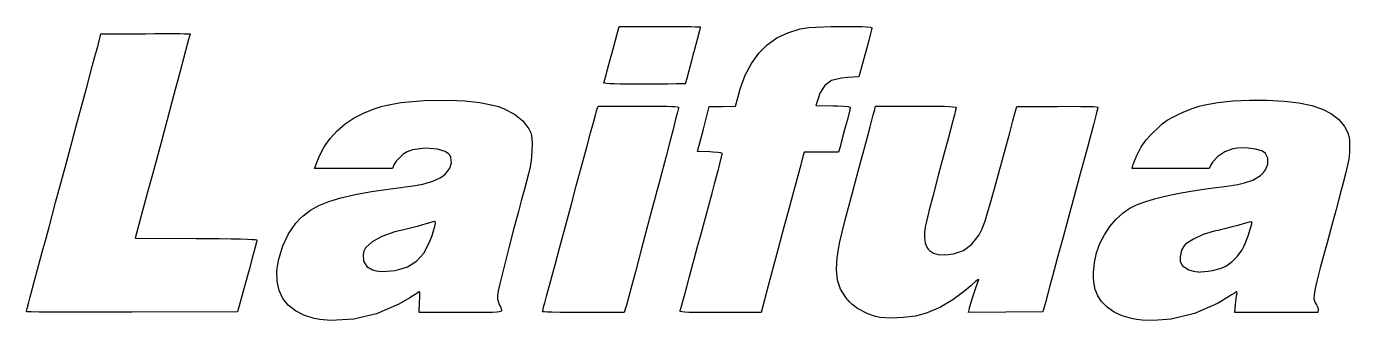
# Model space of a CAD drawing. Extents: x 2 to 2001, y 3 to 270.
# Drawn here: x 2 to 1150, y 3 to 258 of the extents above; entities that cross this region are included whole.
import ezdxf

# ---------------------------------------------------------------- set-up
doc = ezdxf.new("R2010")
doc.units = 0

msp = doc.modelspace()

# ---------------------------------------------------------------- linework, layer by layer
for p, q in [((510.014919, 233.905484), (516.323461, 257.655484)), ((516.323461, 257.655484), (551.661731, 257.655484)), ((551.661731, 257.655484), (558.760444, 257.647677)), ((558.760444, 257.647677), (571.384212, 257.589932)), ((571.384212, 257.589932), (578.904379, 257.515934)), ((578.904379, 257.515934), (582.7186, 257.45493)), ((582.7186, 257.45493), (585.404343, 257.386418)), ((585.885986, 252.919016), (584.127686, 246.280364)), ((585.404343, 257.386418), (586.816665, 257.311968)), ((586.867334, 256.703086), (585.885986, 252.919016)), ((586.816665, 257.311968), (587, 257.273006)), ((587, 257.273006), (586.867334, 256.703086)), ((662.797505, 252.280967), (673.448595, 255.499881)), ((673.448595, 255.499881), (679.214289, 256.620341)), ((679.214289, 256.620341), (680.994692, 256.825399)), ((680.994692, 256.825399), (687.069882, 257.190922)), ((687.069882, 257.190922), (700.521262, 257.564509)), ((700.521262, 257.564509), (710.866631, 257.64793)), ((710.866631, 257.64793), (715.051616, 257.647462)), ((715.051616, 257.647462), (721.991182, 257.629673)), ((721.991182, 257.629673), (727.21795, 257.575812)), ((727.21795, 257.575812), (730.965204, 257.469559)), ((730.965204, 257.469559), (734.322306, 257.176243)), ((734.322306, 257.176243), (735.797466, 256.449463)), ((735.571563, 255.143143), (734.594152, 251.479237)), ((735.773804, 255.905484), (735.571563, 255.143143)), ((735.797466, 256.449463), (735.773804, 255.905484)), ((63.054296, 237.538711), (64.116386, 241.491299)), ((64.116386, 241.491299), (64.427996, 242.655484)), ((64.427996, 242.655484), (66.696134, 251.155484)), ((66.696134, 251.155484), (105.348067, 251.417227)), ((105.348067, 251.417227), (113.112425, 251.460516)), ((113.112425, 251.460516), (126.919922, 251.485297)), ((126.919922, 251.485297), (135.145254, 251.452935)), ((135.145254, 251.452935), (139.317133, 251.408587)), ((139.317133, 251.408587), (142.254718, 251.346946)), ((141.608675, 242.075719), (140.130357, 236.525388)), ((142.754207, 246.397564), (141.608675, 242.075719)), ((142.254718, 251.346946), (143.799474, 251.268805)), ((143.542252, 249.398922), (142.754207, 246.397564)), ((143.94811, 250.987793), (143.542252, 249.398922)), ((143.799474, 251.268805), (144, 251.223796)), ((144, 251.223796), (143.94811, 250.987793)), ((584.127686, 246.280364), (581.805713, 237.592394)), ((637.543735, 234.457331), (644.883173, 241.797795)), ((644.883173, 241.797795), (653.288397, 247.726306)), ((653.288397, 247.726306), (662.797505, 252.280967)), ((733.012695, 245.56124), (731.019021, 238.107003)), ((734.594152, 251.479237), (733.012695, 245.56124)), ((59.430098, 224.084121), (61.467869, 231.646084)), ((61.467869, 231.646084), (63.054296, 237.538711)), ((138.343953, 229.83857), (135.140718, 217.878683)), ((140.130357, 236.525388), (138.343953, 229.83857)), ((508.738274, 229.109097), (510.014919, 233.905484)), ((580.5, 232.731561), (579.194287, 227.869175)), ((581.805713, 237.592394), (580.5, 232.731561)), ((631.231983, 225.66681), (637.543735, 234.457331)), ((729.92755, 234.028124), (724.540755, 213.900763)), ((731.019021, 238.107003), (729.92755, 234.028124)), ((57.013976, 215.123526), (59.430098, 224.084121)), ((504.584227, 213.67355), (506.415219, 220.436245)), ((506.415219, 220.436245), (508.738274, 229.109097)), ((576.872314, 219.169719), (575.114014, 212.510487)), ((579.194287, 227.869175), (576.872314, 219.169719)), ((625.90982, 215.388129), (631.231983, 225.66681)), ((54.292493, 205.035), (57.013976, 215.123526)), ((135.140718, 217.878683), (130.021975, 198.813136)), ((503.246199, 208.905484), (503.467398, 209.641324)), ((503.501203, 208.568909), (503.246199, 208.905484)), ((503.467398, 209.641324), (504.584227, 213.67355)), ((505.584599, 208.179004), (503.501203, 208.568909)), ((508.3264, 207.987919), (505.584599, 208.179004)), ((512.325653, 207.845685), (508.3264, 207.987919)), ((517.73249, 207.746963), (512.325653, 207.845685)), ((524.697044, 207.686414), (517.73249, 207.746963)), ((533.369449, 207.658698), (524.697044, 207.686414)), ((538.393011, 207.655484), (533.369449, 207.658698)), ((545.545704, 207.664843), (538.393011, 207.655484)), ((558.265466, 207.734074), (545.545704, 207.664843)), ((565.842818, 207.82279), (558.265466, 207.734074)), ((569.686043, 207.895928), (565.842818, 207.82279)), ((572.392209, 207.978068), (569.686043, 207.895928)), ((573.815271, 208.067327), (572.392209, 207.978068)), ((574, 208.114039), (573.815271, 208.067327)), ((574.132666, 208.699241), (574, 208.114039)), ((575.114014, 212.510487), (574.132666, 208.699241)), ((621.539148, 203.583183), (625.90982, 215.388129)), ((700.831569, 210.853546), (694.873324, 206.646053)), ((709.384296, 212.98052), (700.831569, 210.853546)), ((714.876576, 213.4354), (709.384296, 212.98052)), ((724.540755, 213.900763), (714.876576, 213.4354)), ((49.797388, 188.379507), (54.292493, 205.035)), ((130.021975, 198.813136), (124.115496, 176.857652)), ((617.532, 188.714906), (619.698715, 197.096453)), ((619.698715, 197.096453), (621.539148, 203.583183)), ((689.09971, 195.232726), (687.232946, 189.155484)), ((690.732007, 199.80896), (689.09971, 195.232726)), ((694.873324, 206.646053), (690.732007, 199.80896)), ((46.631845, 176.655484), (49.797388, 188.379507)), ((295.059061, 182.83601), (304.634717, 186.594247)), ((304.634717, 186.594247), (309.741822, 188.197522)), ((309.741822, 188.197522), (314.951962, 189.536296)), ((314.951962, 189.536296), (326.837767, 191.67917)), ((326.837767, 191.67917), (347.172882, 193.556525)), ((347.172882, 193.556525), (368.663834, 193.829095)), ((368.663834, 193.829095), (382.604462, 193.11902)), ((382.604462, 193.11902), (395.515585, 191.695344)), ((395.515585, 191.695344), (406.779922, 189.557922)), ((406.779922, 189.557922), (411.601644, 188.221511)), ((411.601644, 188.221511), (416.678362, 186.377889)), ((416.678362, 186.377889), (425.667665, 181.672862)), ((495.86675, 180.897217), (496.911083, 184.667157)), ((496.911083, 184.667157), (497.125515, 185.405484)), ((497.125515, 185.405484), (498.155104, 188.655484)), ((498.155104, 188.655484), (533.077552, 188.655484)), ((533.077552, 188.655484), (537.560323, 188.651704)), ((537.560323, 188.651704), (545.517806, 188.620822)), ((545.517806, 188.620822), (552.176344, 188.557415)), ((552.176344, 188.557415), (557.590099, 188.459772)), ((557.590099, 188.459772), (561.813231, 188.326177)), ((561.813231, 188.326177), (564.899903, 188.154918)), ((564.899903, 188.154918), (566.904276, 187.944282)), ((566.904276, 187.944282), (567.88051, 187.692555)), ((567.888736, 186.986368), (567.037119, 183.506017)), ((567.88051, 187.692555), (568, 187.550747)), ((568, 187.550747), (567.888736, 186.986368)), ((589.52182, 168.655484), (594.701451, 188.155484)), ((594.701451, 188.155484), (606.116725, 188.435195)), ((606.116725, 188.435195), (617.532, 188.714906)), ((687.232946, 189.155484), (702.116473, 188.879438)), ((702.116473, 188.879438), (705.892733, 188.793657)), ((705.892733, 188.793657), (711.626131, 188.552679)), ((711.626131, 188.552679), (715.169044, 188.195451)), ((716.297994, 184.125542), (714.519273, 177.07628)), ((715.169044, 188.195451), (716.803487, 187.693537)), ((716.909455, 186.827419), (716.297994, 184.125542)), ((716.803487, 187.693537), (716.993161, 187.379438)), ((716.993161, 187.379438), (716.909455, 186.827419)), ((737.787267, 183.723523), (737.967385, 184.405484)), ((737.967385, 184.405484), (739.077088, 188.655484)), ((739.077088, 188.655484), (774.038544, 188.655484)), ((774.038544, 188.655484), (778.595065, 188.651775)), ((778.595065, 188.651775), (786.647594, 188.621276)), ((786.647594, 188.621276), (793.343511, 188.558149)), ((793.343511, 188.558149), (798.751703, 188.460174)), ((798.751703, 188.460174), (802.941057, 188.325131)), ((802.941057, 188.325131), (805.98046, 188.150798)), ((805.98046, 188.150798), (808.534095, 187.810775)), ((808.415322, 185.021394), (807.431217, 181.162126)), ((808.932823, 187.16404), (808.415322, 185.021394)), ((808.534095, 187.810775), (809, 187.528505)), ((809, 187.528505), (808.932823, 187.16404)), ((859.386007, 180.155484), (861.568688, 188.155484)), ((861.568688, 188.155484), (896.784344, 188.418276)), ((896.784344, 188.418276), (904.355185, 188.457756)), ((904.355185, 188.457756), (917.198738, 188.424052)), ((917.198738, 188.424052), (924.491321, 188.306386)), ((924.491321, 188.306386), (928.081946, 188.186896)), ((928.081946, 188.186896), (930.558146, 188.036404)), ((931.598102, 185.998919), (930.474547, 181.611731)), ((930.558146, 188.036404), (931.83631, 187.856482)), ((931.953824, 187.491377), (931.598102, 185.998919)), ((931.83631, 187.856482), (932, 187.755976)), ((932, 187.755976), (931.953824, 187.491377)), ((1006.082611, 183.326568), (1013.837263, 186.520534)), ((1013.837263, 186.520534), (1018.234565, 188.089714)), ((1018.234565, 188.089714), (1019.968638, 188.612609)), ((1019.968638, 188.612609), (1024.807475, 189.784762)), ((1024.807475, 189.784762), (1036.118152, 191.722029)), ((1036.118152, 191.722029), (1049.188924, 193.073437)), ((1049.188924, 193.073437), (1063.519101, 193.787218)), ((1063.519101, 193.787218), (1071, 193.888822)), ((1071, 193.888822), (1078.991353, 193.806184)), ((1078.991353, 193.806184), (1093.60798, 193.051515)), ((1093.60798, 193.051515), (1106.44818, 191.495683)), ((1106.44818, 191.495683), (1117.56597, 189.12032)), ((1117.56597, 189.12032), (1127.015368, 185.907058)), ((1127.015368, 185.907058), (1134.850389, 181.837529)), ((44.974547, 170.518468), (46.631845, 176.655484)), ((124.115496, 176.857652), (117.618883, 152.748233)), ((271.570456, 167.25819), (278.512492, 173.155716)), ((278.512492, 173.155716), (286.34684, 178.352412)), ((286.34684, 178.352412), (295.059061, 182.83601)), ((425.667665, 181.672862), (432.865331, 175.805979)), ((432.865331, 175.805979), (437.984005, 169.011464)), ((491.634112, 165.357751), (494.077482, 174.34898)), ((494.077482, 174.34898), (495.86675, 180.897217)), ((565.432267, 177.213779), (563.176839, 168.497937)), ((567.037119, 183.506017), (565.432267, 177.213779)), ((714.519273, 177.07628), (712.95246, 171.155484)), ((734.300667, 170.709832), (735.873148, 176.568554)), ((735.873148, 176.568554), (737.054541, 180.977887)), ((737.054541, 180.977887), (737.787267, 183.723523)), ((806.033618, 175.788239), (804.275633, 169.101734)), ((807.431217, 181.162126), (806.033618, 175.788239)), ((856.9925, 171.322384), (858.233675, 175.909433)), ((858.233675, 175.909433), (859.105626, 179.125241)), ((859.105626, 179.125241), (859.386007, 180.155484)), ((928.066853, 172.478632), (924.887305, 160.608466)), ((930.474547, 181.611731), (928.066853, 172.478632)), ((983.274436, 169.067552), (987.863735, 173.224699)), ((987.863735, 173.224699), (992.180926, 176.31021)), ((992.180926, 176.31021), (997.551427, 179.271366)), ((997.551427, 179.271366), (1001.045862, 181.001336)), ((1001.045862, 181.001336), (1006.082611, 183.326568)), ((1134.850389, 181.837529), (1141.125051, 176.893363)), ((1141.125051, 176.893363), (1145.89337, 171.056192)), ((41.370389, 157.171803), (44.974547, 170.518468)), ((265.535168, 160.672098), (271.570456, 167.25819)), ((437.984005, 169.011464), (439.673922, 165.339541)), ((439.673922, 165.339541), (440.213942, 163.206829)), ((440.213942, 163.206829), (440.814877, 156.838641)), ((488.627472, 154.258832), (491.634112, 165.357751)), ((563.176839, 168.497937), (560.373495, 157.746777)), ((584.342189, 149.155484), (589.52182, 168.655484)), ((711.307451, 165.035367), (709.169007, 157.06918)), ((712.95246, 171.155484), (711.307451, 165.035367)), ((731.334615, 159.67294), (734.300667, 170.709832)), ((802.210373, 161.304613), (798.652516, 147.968407)), ((804.275633, 169.101734), (802.210373, 161.304613)), ((852.634069, 155.187954), (855.436938, 165.567123)), ((855.436938, 165.567123), (856.9925, 171.322384)), ((973.885529, 159.265663), (977.895812, 163.679714)), ((977.895812, 163.679714), (980.463551, 166.29109)), ((980.463551, 166.29109), (983.274436, 169.067552)), ((1145.89337, 171.056192), (1147.729532, 167.79699)), ((1147.729532, 167.79699), (1149.216564, 164.471515)), ((1149.216564, 164.471515), (1150.246239, 159.736118)), ((35.471571, 135.32693), (41.370389, 157.171803)), ((117.618883, 152.748233), (110.72974, 127.220882)), ((256.242589, 145.483278), (260.421066, 153.409706)), ((260.421066, 153.409706), (265.535168, 160.672098)), ((337.086124, 150.747274), (332.339275, 149.012191)), ((348.012899, 152.299244), (337.086124, 150.747274)), ((358.814887, 151.453074), (348.012899, 152.299244)), ((365.365066, 149.359774), (358.814887, 151.453074)), ((368.420632, 147.314481), (365.365066, 149.359774)), ((440.814877, 156.838641), (440.782503, 148.998027)), ((485.148393, 141.387524), (488.627472, 154.258832)), ((560.373495, 157.746777), (557.124893, 145.348582)), ((707.920755, 152.405484), (706.922912, 148.655484)), ((708.203532, 153.464932), (707.920755, 152.405484)), ((709.169007, 157.06918), (708.203532, 153.464932)), ((726.548493, 141.884414), (731.334615, 159.67294)), ((848.308351, 139.15524), (852.634069, 155.187954)), ((923.099352, 153.993184), (916.566206, 129.880744)), ((924.887305, 160.608466), (923.099352, 153.993184)), ((967.193589, 148.655484), (969.644921, 153.286614)), ((969.644921, 153.286614), (973.885529, 159.265663)), ((1049.221585, 151.461979), (1042.028571, 148.890114)), ((1053.113602, 152.161292), (1049.221585, 151.461979)), ((1055.842422, 152.349029), (1053.113602, 152.161292)), ((1062.31142, 152.10479), (1055.842422, 152.349029)), ((1068.901647, 151.202327), (1062.31142, 152.10479)), ((1074.140401, 149.843312), (1068.901647, 151.202327)), ((1075.792757, 149.055619), (1074.140401, 149.843312)), ((1150.246239, 159.736118), (1150.390045, 155.217154)), ((1150.365482, 152.155484), (1150.295287, 148.375792)), ((1150.390045, 155.217154), (1150.365482, 152.155484)), ((252.017186, 134.655484), (254.508721, 141.274885)), ((254.508721, 141.274885), (256.242589, 145.483278)), ((322.832309, 140.769375), (320.979429, 137.605821)), ((328.949817, 146.911937), (322.832309, 140.769375)), ((332.339275, 149.012191), (328.949817, 146.911937)), ((369.440548, 146.105875), (368.420632, 147.314481)), ((369.409404, 134.804089), (370.911618, 139.529964)), ((370.450798, 144.055617), (369.440548, 146.105875)), ((370.911618, 139.529964), (370.450798, 144.055617)), ((439.560917, 137.97086), (439.136699, 136.101746)), ((440.123416, 141.282497), (439.560917, 137.97086)), ((440.782503, 148.998027), (440.123416, 141.282497)), ((479.242647, 119.490811), (485.148393, 141.387524)), ((557.124893, 145.348582), (551.641699, 124.512469)), ((595.171094, 148.872733), (584.342189, 149.155484)), ((597.857103, 148.785822), (595.171094, 148.872733)), ((601.996465, 148.537366), (597.857103, 148.785822)), ((604.613089, 148.172553), (601.996465, 148.537366)), ((602.579535, 133.645707), (603.907637, 138.592246)), ((603.907637, 138.592246), (605.413778, 144.537488)), ((605.851939, 147.671174), (604.613089, 148.172553)), ((605.413778, 144.537488), (605.930188, 146.861545)), ((606, 147.362956), (605.851939, 147.671174)), ((605.930188, 146.861545), (606, 147.362956)), ((675.32885, 142.500174), (674.022912, 137.708974)), ((675.849581, 144.386287), (675.32885, 142.500174)), ((675.996508, 144.905484), (675.849581, 144.386287)), ((677.080283, 148.655484), (675.996508, 144.905484)), ((692.001597, 148.655484), (677.080283, 148.655484)), ((706.922912, 148.655484), (692.001597, 148.655484)), ((723.92868, 132.155484), (726.548493, 141.884414)), ((796.051419, 138.278505), (793.427483, 128.468734)), ((798.652516, 147.968407), (796.051419, 138.278505)), ((846.016631, 130.655484), (848.308351, 139.15524)), ((962.417492, 137.405484), (962.629445, 138.131387)), ((962.629445, 138.131387), (963.48135, 140.397061)), ((963.48135, 140.397061), (965.535359, 145.138101)), ((965.535359, 145.138101), (967.193589, 148.655484)), ((1031.386583, 139.944573), (1029.793585, 137.101797)), ((1035.952147, 144.966108), (1031.386583, 139.944573)), ((1042.028571, 148.890114), (1035.952147, 144.966108)), ((1077.494959, 147.54763), (1075.792757, 149.055619)), ((1077.455913, 133.357186), (1079.420008, 138.437813)), ((1079.433716, 143.419579), (1077.494959, 147.54763)), ((1079.420008, 138.437813), (1079.433716, 143.419579)), ((1149.759238, 142.76108), (1148.759612, 137.560923)), ((1150.295287, 148.375792), (1149.759238, 142.76108)), ((27.334716, 105.192763), (35.471571, 135.32693)), ((110.72974, 127.220882), (107.199721, 114.155484)), ((285.887272, 134.655484), (252.017186, 134.655484)), ((319.757359, 134.655484), (285.887272, 134.655484)), ((320.979429, 137.605821), (319.757359, 134.655484)), ((354.684892, 123.448731), (361.097267, 126.467302)), ((361.097267, 126.467302), (363.781312, 128.302253)), ((363.781312, 128.302253), (366.084004, 130.317943)), ((366.084004, 130.317943), (369.409404, 134.804089)), ((437.622996, 129.968187), (434.185164, 116.70615)), ((439.136699, 136.101746), (437.622996, 129.968187)), ((599.181497, 121.129725), (600.905213, 127.491606)), ((600.905213, 127.491606), (602.155259, 132.091806)), ((602.155259, 132.091806), (602.579535, 133.645707)), ((671.420526, 128.09861), (667.999605, 115.420952)), ((674.022912, 137.708974), (671.420526, 128.09861)), ((719.822115, 116.873908), (722.481673, 126.779826)), ((722.481673, 126.779826), (723.92868, 132.155484)), ((793.427483, 128.468734), (788.63296, 110.221077)), ((843.437273, 121.177688), (846.016631, 130.655484)), ((916.566206, 129.880744), (907.304832, 95.666304)), ((961.783184, 134.655484), (962.417492, 137.405484)), ((995.231077, 134.655484), (961.783184, 134.655484)), ((1028.67897, 134.655484), (995.231077, 134.655484)), ((1029.793585, 137.101797), (1028.67897, 134.655484)), ((1066.508119, 124.5677), (1073.228505, 128.559733)), ((1073.228505, 128.559733), (1075.743119, 131.015693)), ((1075.743119, 131.015693), (1077.455913, 133.357186)), ((1146.962108, 130.000301), (1144.943899, 122.164682)), ((1148.759612, 137.560923), (1146.962108, 130.000301)), ((301.397399, 114.680902), (317.864421, 117.047744)), ((317.864421, 117.047744), (327, 118.169385)), ((327, 118.169385), (330.808203, 118.631617)), ((330.808203, 118.631617), (337.627172, 119.571151)), ((337.627172, 119.571151), (346.085524, 121.079695)), ((346.085524, 121.079695), (354.684892, 123.448731)), ((434.185164, 116.70615), (431.50078, 106.655484)), ((474.979861, 103.655484), (479.242647, 119.490811)), ((551.641699, 124.512469), (543.730526, 94.590348)), ((597.0581, 113.279983), (599.181497, 121.129725)), ((667.999605, 115.420952), (663.940829, 100.347021)), ((716.384285, 103.980404), (719.822115, 116.873908)), ((838.85327, 104.882696), (843.437273, 121.177688)), ((1001.036941, 112.886812), (1012.75924, 114.935687)), ((1012.75924, 114.935687), (1025.578756, 116.798506)), ((1025.578756, 116.798506), (1032.392777, 117.658316)), ((1032.392777, 117.658316), (1037.30647, 118.271742)), ((1037.30647, 118.271742), (1045.992743, 119.507231)), ((1045.992743, 119.507231), (1053.290555, 120.795225)), ((1053.290555, 120.795225), (1059.359532, 122.18491)), ((1059.359532, 122.18491), (1066.508119, 124.5677)), ((1143.222271, 115.669875), (1141.164211, 108.008861)), ((1144.943899, 122.164682), (1143.222271, 115.669875)), ((21.568014, 83.835357), (27.334716, 105.192763)), ((107.199721, 114.155484), (96.388259, 74.155484)), ((255.777848, 102.38872), (264.560723, 106.013926)), ((264.560723, 106.013926), (274.953184, 109.228212)), ((274.953184, 109.228212), (287.162864, 112.095798)), ((287.162864, 112.095798), (301.397399, 114.680902)), ((431.50078, 106.655484), (428.994783, 97.356854)), ((470.698658, 87.744029), (474.979861, 103.655484)), ((593.285449, 99.314616), (597.0581, 113.279983)), ((712.733008, 90.043014), (716.384285, 103.980404)), ((788.63296, 110.221077), (785.660939, 98.625964)), ((835.980213, 95.196733), (838.85327, 104.882696)), ((965.580218, 102.947715), (972.683496, 105.682333)), ((972.683496, 105.682333), (980.976052, 108.254287)), ((980.976052, 108.254287), (990.434873, 110.657729)), ((990.434873, 110.657729), (1001.036941, 112.886812)), ((1141.164211, 108.008861), (1138.739282, 99.053621)), ((239.5, 91.106495), (242.210319, 93.648674)), ((242.210319, 93.648674), (248.396925, 98.288376)), ((248.396925, 98.288376), (255.777848, 102.38872)), ((428.994783, 97.356854), (424.469568, 80.406819)), ((543.730526, 94.590348), (535.88619, 65.069198)), ((587.546917, 78.042272), (593.285449, 99.314616)), ((663.940829, 100.347021), (659.424874, 83.547838)), ((784.084858, 92.315347), (782.900307, 87.404068)), ((785.660939, 98.625964), (784.084858, 92.315347)), ((834.36342, 90.045395), (835.980213, 95.196733)), ((907.304832, 95.666304), (901.711106, 74.979911)), ((947.745387, 90.715021), (953.897641, 96.20338)), ((953.897641, 96.20338), (957.205548, 98.553589)), ((957.205548, 98.553589), (959.689236, 100.056283)), ((959.689236, 100.056283), (965.580218, 102.947715)), ((1138.739282, 99.053621), (1135.917049, 88.676134)), ((18.114846, 71.045799), (21.568014, 83.835357)), ((229.442287, 77.867717), (235.80272, 87.028698)), ((235.80272, 87.028698), (239.5, 91.106495)), ((328, 81.159019), (321.617338, 79.560353)), ((333.107895, 82.338751), (328, 81.159019)), ((341.128113, 84.355242), (333.107895, 82.338751)), ((345.773816, 85.624175), (341.128113, 84.355242)), ((347.644614, 86.174312), (345.773816, 85.624175)), ((350.854784, 87.137704), (347.644614, 86.174312)), ((354.660866, 88.230244), (350.854784, 87.137704)), ((356.106772, 88.604843), (354.660866, 88.230244)), ((355.019296, 79.577075), (356.377803, 84.320931)), ((356.394614, 88.655484), (356.106772, 88.604843)), ((356.377803, 84.320931), (356.936207, 87.202068)), ((356.749819, 88.505885), (356.394614, 88.655484)), ((356.936207, 87.202068), (356.749819, 88.505885)), ((424.469568, 80.406819), (420.592454, 65.649308)), ((464.702009, 65.471548), (470.698658, 87.744029)), ((659.424874, 83.547838), (652.188966, 56.582077)), ((710.01198, 79.245102), (712.733008, 90.043014)), ((781.983816, 83.155484), (781.562942, 80.000176)), ((782.164985, 84.118219), (781.983816, 83.155484)), ((782.900307, 87.404068), (782.164985, 84.118219)), ((828.783368, 77.04935), (831.481411, 82.121758)), ((831.481411, 82.121758), (831.917363, 83.113915)), ((831.917363, 83.113915), (833.003882, 86.000244)), ((833.003882, 86.000244), (834.36342, 90.045395)), ((937.584697, 77.168654), (942.280161, 84.314673)), ((942.280161, 84.314673), (947.745387, 90.715021)), ((1037.472432, 81.159842), (1032.871548, 80.191688)), ((1038.513798, 81.36443), (1037.472432, 81.159842)), ((1041.73323, 82.121876), (1038.513798, 81.36443)), ((1048.426074, 83.876345), (1041.73323, 82.121876)), ((1053.369723, 85.261901), (1048.426074, 83.876345)), ((1058.025915, 86.568619), (1053.369723, 85.261901)), ((1063.396385, 87.960413), (1058.025915, 86.568619)), ((1062.380965, 76.073596), (1064.526688, 82.792362)), ((1065.314434, 88.36094), (1063.396385, 87.960413)), ((1064.526688, 82.792362), (1065.507634, 86.611722)), ((1065.623995, 88.364822), (1065.314434, 88.36094)), ((1065.507634, 86.611722), (1065.699384, 88.066751)), ((1065.699384, 88.066751), (1065.623995, 88.364822)), ((1135.917049, 88.676134), (1132.667075, 76.748382)), ((16.551917, 65.256973), (18.114846, 71.045799)), ((96.388259, 74.155484), (149.19413, 73.89672)), ((149.19413, 73.89672), (156.588421, 73.857204)), ((156.588421, 73.857204), (169.391888, 73.766325)), ((169.391888, 73.766325), (179.726143, 73.654601)), ((179.726143, 73.654601), (187.804312, 73.515972)), ((187.804312, 73.515972), (193.839527, 73.344379)), ((193.839527, 73.344379), (198.044914, 73.133761)), ((198.044914, 73.133761), (200.633603, 72.87806)), ((201.562305, 70.651477), (200.501621, 66.476685)), ((200.633603, 72.87806), (201.818723, 72.571215)), ((201.90354, 72.112045), (201.562305, 70.651477)), ((201.818723, 72.571215), (201.951547, 72.39672)), ((201.951547, 72.39672), (201.90354, 72.112045)), ((224.507104, 67.464066), (229.442287, 77.867717)), ((301.955757, 70.918401), (296.416801, 65.673581)), ((310.502678, 75.628187), (301.955757, 70.918401)), ((321.617338, 79.560353), (310.502678, 75.628187)), ((346.914055, 61.261533), (351.945802, 70.712147)), ((351.945802, 70.712147), (354.022717, 76.417441)), ((354.022717, 76.417441), (355.019296, 79.577075)), ((584.540553, 66.885688), (587.546917, 78.042272)), ((706.769551, 64.539751), (708.07342, 70.954677)), ((708.07342, 70.954677), (710.01198, 79.245102)), ((781.562942, 80.000176), (781.354946, 74.466114)), ((781.354946, 74.466114), (782.000731, 69.905476)), ((782.000731, 69.905476), (783.510829, 66.243884)), ((815.316459, 63.431919), (822.619732, 68.932457)), ((822.619732, 68.932457), (828.783368, 77.04935)), ((901.711106, 74.979911), (896.759099, 56.648441)), ((930.833993, 61.304877), (933.741729, 69.443282)), ((933.741729, 69.443282), (937.584697, 77.168654)), ((1008.419788, 69.174017), (1006.453124, 67.182913)), ((1014.838958, 73.329217), (1008.419788, 69.174017)), ((1023.441842, 77.205573), (1014.838958, 73.329217)), ((1032.871548, 80.191688), (1023.441842, 77.205573)), ((1058.779783, 66.933976), (1059.915278, 69.49243)), ((1059.915278, 69.49243), (1062.380965, 76.073596)), ((1130.872173, 70.16315), (1128.645632, 61.976532)), ((1132.667075, 76.748382), (1130.872173, 70.16315)), ((13.628743, 54.412414), (16.551917, 65.256973)), ((198.242708, 57.890432), (195.269631, 46.807624)), ((200.501621, 66.476685), (198.242708, 57.890432)), ((221.052871, 55.935162), (224.507104, 67.464066)), ((294.91288, 62.926341), (294.127456, 59.94379)), ((294.127456, 59.94379), (294.578722, 54.344539)), ((296.416801, 65.673581), (294.91288, 62.926341)), ((340.538395, 54.233111), (346.914055, 61.261533)), ((420.592454, 65.649308), (417.362312, 53.07979)), ((461.12554, 52.197655), (464.702009, 65.471548)), ((535.88619, 65.069198), (530.540846, 45.06009)), ((581.592409, 55.953819), (584.540553, 66.885688)), ((705.680524, 57.051442), (706.769551, 64.539751)), ((783.510829, 66.243884), (784.593286, 64.726989)), ((784.593286, 64.726989), (785.942089, 63.333194)), ((785.942089, 63.333194), (789.167682, 61.266924)), ((789.167682, 61.266924), (793.326975, 60.097846)), ((793.326975, 60.097846), (798.695629, 59.748478)), ((798.695629, 59.748478), (801.919611, 59.856972)), ((801.919611, 59.856972), (806.734066, 60.442682)), ((806.734066, 60.442682), (815.316459, 63.431919)), ((928.944223, 52.919757), (930.833993, 61.304877)), ((1004.576959, 63.827745), (1003.253102, 57.998253)), ((1003.253102, 57.998253), (1003.489256, 54.311322)), ((1006.453124, 67.182913), (1004.576959, 63.827745)), ((1048.256084, 53.750856), (1053.171587, 58.670068)), ((1053.171587, 58.670068), (1057.239632, 64.155305)), ((1057.239632, 64.155305), (1058.779783, 66.933976)), ((1128.645632, 61.976532), (1124.999522, 48.385827)), ((9.630341, 39.516514), (13.628743, 54.412414)), ((195.269631, 46.807624), (193.600907, 40.655484)), ((219.385474, 45.193158), (219.898516, 49.785432)), ((219.898516, 49.785432), (221.052871, 55.935162)), ((294.578722, 54.344539), (297.440061, 49.697687)), ((297.440061, 49.697687), (302.368179, 46.560746)), ((302.368179, 46.560746), (305.5, 45.732717)), ((310.658646, 45.257073), (322.024424, 46.26621)), ((322.024424, 46.26621), (328, 47.730432)), ((328, 47.730432), (332.61079, 49.397552)), ((332.61079, 49.397552), (340.538395, 54.233111)), ((417.362312, 53.07979), (414.778016, 42.693735)), ((457.996396, 40.59234), (461.12554, 52.197655)), ((577.518484, 40.89309), (581.592409, 55.953819)), ((652.188966, 56.582077), (647.320532, 38.405484)), ((705.144713, 47.122789), (705.316848, 52.560307)), ((705.967116, 37.753528), (705.144713, 47.122789)), ((705.316848, 52.560307), (705.680524, 57.051442)), ((896.759099, 56.648441), (892.600784, 41.234469)), ((928.155154, 44.454242), (928.944223, 52.919757)), ((1003.489256, 54.311322), (1003.975127, 52.715533)), ((1003.975127, 52.715533), (1005.521815, 50.150961)), ((1005.521815, 50.150961), (1010.929381, 46.654697)), ((1010.929381, 46.654697), (1014.866843, 45.673491)), ((1027.761843, 45.684852), (1031.308819, 46.238607)), ((1031.308819, 46.238607), (1038.109917, 47.827418)), ((1038.109917, 47.827418), (1040.526367, 48.666786)), ((1040.526367, 48.666786), (1043.056562, 49.961532)), ((1043.056562, 49.961532), (1048.256084, 53.750856)), ((1124.999522, 48.385827), (1122.354915, 38.067069)), ((7.309353, 30.827389), (9.630341, 39.516514)), ((193.600907, 40.655484), (185.29872, 10.155484)), ((219.564493, 36.58816), (219.385474, 45.193158)), ((221.306804, 28.810614), (219.564493, 36.58816)), ((305.5, 45.732717), (310.658646, 45.257073)), ((412.838437, 34.486611), (411.542449, 28.453889)), ((414.778016, 42.693735), (412.838437, 34.486611)), ((455.409111, 31.006202), (457.996396, 40.59234)), ((530.540846, 45.06009), (527.425917, 33.463838)), ((575.125566, 32.077451), (577.518484, 40.89309)), ((647.320532, 38.405484), (639.626446, 9.655484)), ((708.529163, 29.8221), (705.967116, 37.753528)), ((825.801454, 36.623464), (823.162485, 34.347238)), ((825.316158, 29.331138), (827.653951, 36.000283)), ((827.664006, 38.034761), (825.801454, 36.623464)), ((827.653951, 36.000283), (828.50784, 38.155484)), ((828.524216, 38.409937), (827.664006, 38.034761)), ((828.50784, 38.155484), (828.524216, 38.409937)), ((892.600784, 41.234469), (890.094328, 31.927021)), ((928.199237, 40.24331), (928.155154, 44.454242)), ((928.481396, 36.376717), (928.199237, 40.24331)), ((929.665807, 29.739315), (928.481396, 36.376717)), ((1014.866843, 45.673491), (1016.667881, 45.360275)), ((1016.667881, 45.360275), (1019.150463, 44.880537)), ((1019.150463, 44.880537), (1019.526234, 44.773103)), ((1019.526234, 44.773103), (1019.699059, 44.770485)), ((1019.699059, 44.770485), (1020.947854, 44.883879)), ((1020.947854, 44.883879), (1024.572227, 45.294449)), ((1024.572227, 45.294449), (1027.761843, 45.684852)), ((1122.354915, 38.067069), (1120.622457, 30.494546)), ((3.763034, 17.4393), (5.333689, 23.393457)), ((5.333689, 23.393457), (7.309353, 30.827389)), ((224.560192, 21.926181), (221.306804, 28.810614)), ((337.835302, 24.508498), (334.679967, 22.510986)), ((341.557093, 26.773785), (337.835302, 24.508498)), ((342.955284, 27.550484), (341.557093, 26.773785)), ((343.224343, 27.655484), (342.955284, 27.550484)), ((343.319242, 27.471792), (343.224343, 27.655484)), ((343.429154, 26.113003), (343.319242, 27.471792)), ((343.393604, 22.150015), (343.429154, 26.113003)), ((410.888925, 24.591037), (410.802734, 23.471897)), ((410.802734, 23.471897), (410.91417, 21.276844)), ((411.542449, 28.453889), (410.888925, 24.591037)), ((452.238245, 19.293867), (453.458216, 23.789844)), ((453.458216, 23.789844), (455.409111, 31.006202)), ((524.789663, 23.715107), (522.734745, 16.202181)), ((527.425917, 33.463838), (524.789663, 23.715107)), ((571.395304, 18.414788), (573.063743, 24.508463)), ((573.063743, 24.508463), (575.125566, 32.077451)), ((713.05175, 22.644666), (708.529163, 29.8221)), ((816.602814, 28.504824), (806.202583, 20.734778)), ((821.622447, 32.938273), (816.602814, 28.504824)), ((823.162485, 34.347238), (821.622447, 32.938273)), ((822.805002, 21.575855), (825.316158, 29.331138)), ((887.690655, 22.972364), (886.933676, 20.134091)), ((888.750538, 26.926782), (887.690655, 22.972364)), ((890.094328, 31.927021), (888.750538, 26.926782)), ((931.827552, 24.1755), (929.665807, 29.739315)), ((935.147281, 19.220319), (931.827552, 24.1755)), ((1045.281182, 23.282134), (1035.671568, 17.617257)), ((1047.952684, 24.980223), (1045.281182, 23.282134)), ((1051.115747, 26.90595), (1047.952684, 24.980223)), ((1052.313827, 27.566223), (1051.115747, 26.90595)), ((1051.753383, 19.203921), (1052.338755, 23.999234)), ((1052.550235, 27.655484), (1052.313827, 27.566223)), ((1052.338755, 23.999234), (1052.570202, 25.405484)), ((1052.702745, 27.477945), (1052.550235, 27.655484)), ((1052.570202, 25.405484), (1052.713384, 26.279117)), ((1052.713384, 26.279117), (1052.702745, 27.477945)), ((1119.712795, 25.142545), (1119.536574, 21.485355)), ((1120.622457, 30.494546), (1119.712795, 25.142545)), ((2.075495, 10.868637), (2.657074, 13.189499)), ((2.657074, 13.189499), (3.763034, 17.4393)), ((229.272441, 16.00052), (224.560192, 21.926181)), ((235.391338, 11.099291), (229.272441, 16.00052)), ((325.321977, 17.028135), (305.936456, 8.677503)), ((334.679967, 22.510986), (325.321977, 17.028135)), ((342.722589, 9.655484), (343.235746, 18.655484)), ((343.235746, 18.655484), (343.393604, 22.150015)), ((410.91417, 21.276844), (411.872864, 17.486732)), ((411.872864, 17.486732), (412.699829, 15.971897)), ((412.699829, 15.971897), (413.418787, 14.740251)), ((413.418787, 14.740251), (414.240416, 12.307209)), ((414.240416, 12.307209), (414.24189, 11.405484)), ((450.152439, 11.275356), (451.181778, 15.404653)), ((451.181778, 15.404653), (451.931897, 18.175583)), ((451.931897, 18.175583), (452.238245, 19.293867)), ((521.957367, 13.405484), (520.905992, 9.655484)), ((522.734745, 16.202181), (521.957367, 13.405484)), ((569.35403, 11.135688), (569.487732, 11.568024)), ((569.487732, 11.568024), (570.182538, 14.025087)), ((570.182538, 14.025087), (571.395304, 18.414788)), ((716.117276, 19.124997), (713.05175, 22.644666)), ((718.253142, 17.063571), (716.117276, 19.124997)), ((723.331538, 13.214675), (718.253142, 17.063571)), ((732.408734, 8.441561), (723.331538, 13.214675)), ((795.297686, 14.413651), (783.860072, 9.525182)), ((806.202583, 20.734778), (795.297686, 14.413651)), ((819.772164, 9.627477), (820.463178, 13.310899)), ((820.463178, 13.310899), (820.640991, 14.118202)), ((820.640991, 14.118202), (821.289106, 16.532846)), ((821.289106, 16.532846), (822.805002, 21.575855)), ((886.674712, 19.155484), (884.304043, 10.155484)), ((886.933676, 20.134091), (886.674712, 19.155484)), ((937.297843, 16.825669), (935.147281, 19.220319)), ((940.00467, 14.270702), (937.297843, 16.825669)), ((945.999116, 10.009325), (940.00467, 14.270702)), ((1035.671568, 17.617257), (1015.781842, 8.963473)), ((1050.840812, 9.655484), (1051.471556, 16.405484)), ((1051.471556, 16.405484), (1051.753383, 19.203921)), ((1119.536574, 21.485355), (1120.451984, 18.027345)), ((1120.451984, 18.027345), (1121.718446, 16.307191)), ((1121.718446, 16.307191), (1122.939206, 14.12661)), ((1123.230867, 11.905484), (1122.860898, 9.655484)), ((1122.939206, 14.12661), (1123.230867, 11.905484)), ((2, 10.50174), (2.075495, 10.868637)), ((2.475408, 10.415782), (2, 10.50174)), ((6.137785, 10.259205), (2.475408, 10.415782)), ((13.102507, 10.125135), (6.137785, 10.259205)), ((22.993886, 10.016038), (13.102507, 10.125135)), ((35.436235, 9.93438), (22.993886, 10.016038)), ((50.053866, 9.882626), (35.436235, 9.93438)), ((66.471093, 9.863241), (50.053866, 9.882626)), ((84.312229, 9.878691), (66.471093, 9.863241)), ((93.64936, 9.90025), (84.312229, 9.878691)), ((185.29872, 10.155484), (93.64936, 9.90025)), ((242.864666, 7.288155), (235.391338, 11.099291)), ((251.640213, 4.632773), (242.864666, 7.288155)), ((256.5, 3.759008), (251.640213, 4.632773)), ((266.247051, 2.858625), (256.5, 3.759008)), ((286.077214, 3.914133), (266.247051, 2.858625)), ((305.936456, 8.677503), (286.077214, 3.914133)), ((378.28797, 9.655484), (342.722589, 9.655484)), ((384.135426, 9.657267), (378.28797, 9.655484)), ((393.850394, 9.677596), (384.135426, 9.657267)), ((401.202263, 9.733748), (393.850394, 9.677596)), ((406.523222, 9.841894), (401.202263, 9.733748)), ((410.145463, 10.0182), (406.523222, 9.841894)), ((412.401175, 10.278838), (410.145463, 10.0182)), ((413.949167, 10.863282), (412.401175, 10.278838)), ((414.24189, 11.405484), (413.949167, 10.863282)), ((450, 10.425583), (450.152439, 11.275356)), ((450.18393, 10.347135), (450, 10.425583)), ((451.600838, 10.197233), (450.18393, 10.347135)), ((454.2953, 10.059288), (451.600838, 10.197233)), ((458.121904, 9.936459), (454.2953, 10.059288)), ((465.666485, 9.787469), (458.121904, 9.936459)), ((478.331237, 9.671202), (465.666485, 9.787469)), ((485.452996, 9.655484), (478.331237, 9.671202)), ((520.905992, 9.655484), (485.452996, 9.655484)), ((569.443611, 10.70178), (569.35403, 11.135688)), ((571.001762, 10.220862), (569.443611, 10.70178)), ((573.355448, 9.998012), (571.001762, 10.220862)), ((577.053656, 9.840946), (573.355448, 9.998012)), ((582.347172, 9.739013), (577.053656, 9.840946)), ((589.486785, 9.68156), (582.347172, 9.739013)), ((598.723283, 9.657937), (589.486785, 9.68156)), ((604.206234, 9.655484), (598.723283, 9.657937)), ((639.626446, 9.655484), (604.206234, 9.655484)), ((739, 6.17157), (732.408734, 8.441561)), ((742.568575, 5.484014), (739, 6.17157)), ((752.231205, 4.905002), (742.568575, 5.484014)), ((763.377281, 5.317702), (752.231205, 4.905002)), ((773.746174, 6.638412), (763.377281, 5.317702)), ((777.93273, 7.613113), (773.746174, 6.638412)), ((783.860072, 9.525182), (777.93273, 7.613113)), ((852.038103, 9.89148), (819.772164, 9.627477)), ((884.304043, 10.155484), (852.038103, 9.89148)), ((952.93403, 6.802561), (945.999116, 10.009325)), ((961.008702, 4.558257), (952.93403, 6.802561)), ((965.535728, 3.768229), (961.008702, 4.558257)), ((970.416846, 3.187625), (965.535728, 3.768229)), ((980.338297, 2.775388), (970.416846, 3.187625)), ((995.482326, 3.996132), (980.338297, 2.775388)), ((1015.781842, 8.963473), (995.482326, 3.996132)), ((1086.850855, 9.655484), (1050.840812, 9.655484)), ((1122.860898, 9.655484), (1086.850855, 9.655484))]:
    msp.add_line(p, q)

doc.saveas('drawing.dxf')
